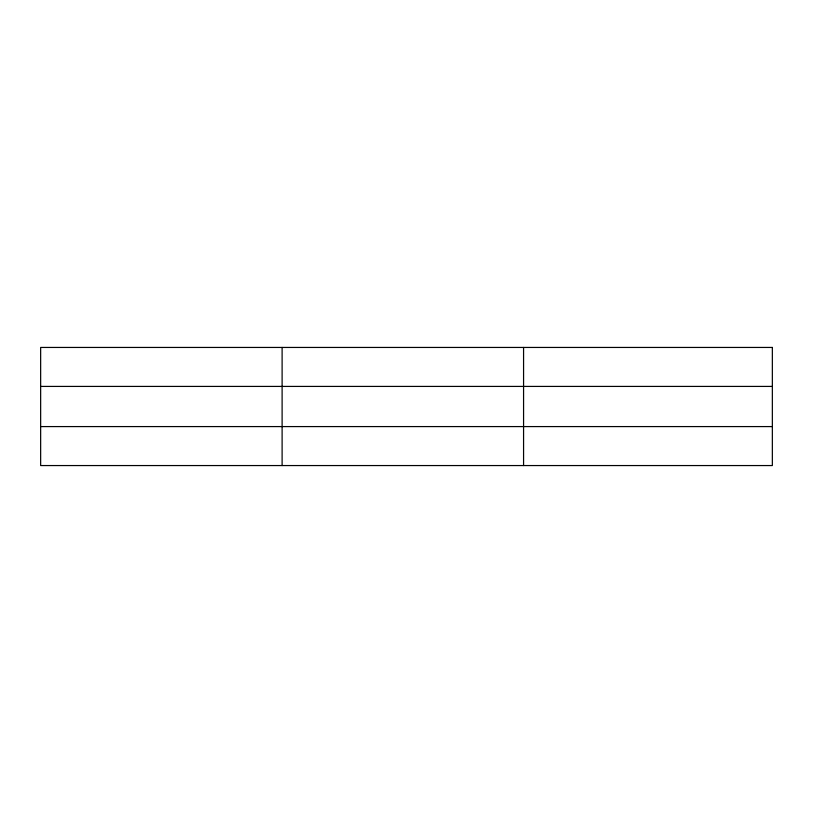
<?xml version="1.0" encoding="UTF-8"?>
<svg xmlns="http://www.w3.org/2000/svg" width="813" height="813" viewBox="0 0 813 813"><rect width="100%" height="100%" fill="white"/><g stroke="black" fill="none" stroke-linecap="round" stroke-linejoin="round"><path stroke-width="1.22" d="M282.111 347.446L282.111 465.554M523.572 347.446L523.572 465.554M40.65 386.419L772.35 386.419M40.65 426.581L772.35 426.581M772.35 347.446L772.35 465.554L40.65 465.554L40.65 347.446L772.35 347.446"/></g></svg>
